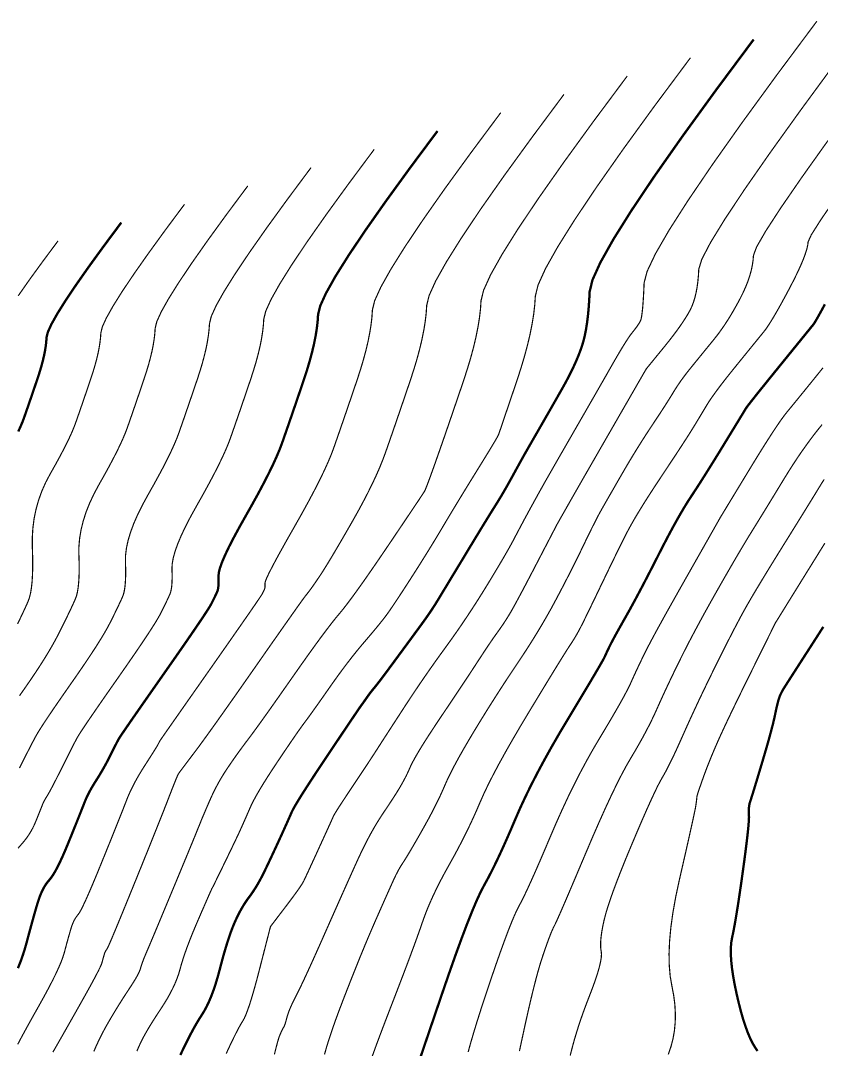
# Model space of a CAD drawing. Extents: x 1059 to 1761, y 608 to 1213.
# Drawn here: x 1141.8 to 1193.2, y 803.6 to 869.6 of the extents above; entities that cross this region are included whole.
import ezdxf

# ---------------------------------------------------------------- set-up
doc = ezdxf.new("R2010")
doc.units = 0
doc.header["$LTSCALE"] = 0.5
doc.layers.add('DGX', color=2, linetype='CONTINUOUS')

msp = doc.modelspace()

# ---------------------------------------------------------------- linework, layer by layer
at = {"layer": 'DGX', "linetype": 'Continuous', "const_width": 0.075}
for points in [[(1154.988, 803.371), (1155.191, 803.807), (1155.377, 804.197), (1155.546, 804.541), (1155.698, 804.839), (1155.832, 805.091), (1155.949, 805.297), (1156.049, 805.457), (1156.146, 805.628), (1156.253, 805.869), (1156.371, 806.178), (1156.5, 806.556), (1156.639, 807.003), (1156.789, 807.519), (1156.95, 808.104), (1157.121, 808.758), (1157.286, 809.404), (1157.43, 809.963), (1157.551, 810.437), (1157.651, 810.825), (1157.728, 811.126), (1157.784, 811.342), (1157.817, 811.472), (1157.829, 811.516), (1157.845, 811.537), (1157.891, 811.598), (1157.968, 811.7), (1158.076, 811.842), (1158.215, 812.024), (1158.384, 812.246), (1158.585, 812.509), (1158.816, 812.812), (1159.049, 813.12), (1159.257, 813.398), (1159.438, 813.646), (1159.595, 813.864), (1159.725, 814.052), (1159.83, 814.21), (1159.909, 814.338), (1159.962, 814.436), (1160.013, 814.542), (1160.084, 814.694), (1160.176, 814.892), (1160.289, 815.135), (1160.422, 815.425), (1160.577, 815.76), (1160.752, 816.142), (1160.947, 816.569), (1161.142, 816.995), (1161.314, 817.371), (1161.463, 817.698), (1161.589, 817.975), (1161.693, 818.203), (1161.773, 818.382), (1161.831, 818.512), (1161.867, 818.592), (1161.906, 818.669), (1161.976, 818.789), (1162.077, 818.954), (1162.209, 819.162), (1162.372, 819.414), (1162.566, 819.709), (1162.791, 820.048), (1163.046, 820.431), (1163.308, 820.823), (1163.553, 821.19), (1163.78, 821.532), (1163.99, 821.849), (1164.182, 822.141), (1164.357, 822.408), (1164.514, 822.65), (1164.654, 822.867), (1164.797, 823.088), (1164.962, 823.345), (1165.15, 823.636), (1165.361, 823.962), (1165.595, 824.323), (1165.852, 824.719), (1166.132, 825.15), (1166.434, 825.616), (1166.75, 826.098), (1167.07, 826.579), (1167.394, 827.058), (1167.721, 827.536), (1168.053, 828.013), (1168.388, 828.488), (1168.727, 828.962), (1169.07, 829.434), (1169.413, 829.909), (1169.753, 830.39), (1170.09, 830.877), (1170.423, 831.371), (1170.753, 831.871), (1171.08, 832.377), (1171.404, 832.89), (1171.724, 833.409), (1172.03, 833.913), (1172.311, 834.379), (1172.567, 834.809), (1172.798, 835.202), (1173.003, 835.557), (1173.184, 835.876), (1173.339, 836.158), (1173.469, 836.403), (1173.589, 836.632), (1173.712, 836.865), (1173.838, 837.104), (1173.968, 837.348), (1174.101, 837.597), (1174.238, 837.85), (1174.378, 838.109), (1174.522, 838.373), (1174.666, 838.635), (1174.806, 838.891), (1174.944, 839.14), (1175.078, 839.382), (1175.209, 839.617), (1175.337, 839.846), (1175.462, 840.067), (1175.584, 840.282), (1175.718, 840.517), (1175.88, 840.8), (1176.07, 841.132), (1176.288, 841.513), (1176.534, 841.941), (1176.809, 842.418), (1177.111, 842.943), (1177.441, 843.517), (1177.779, 844.103), (1178.102, 844.665), (1178.411, 845.203), (1178.707, 845.717), (1178.988, 846.208), (1179.255, 846.674), (1179.508, 847.117), (1179.747, 847.536), (1179.97, 847.925), (1180.176, 848.277), (1180.364, 848.593), (1180.535, 848.871), (1180.689, 849.113), (1180.825, 849.318), (1180.943, 849.486), (1181.044, 849.617), (1181.133, 849.728), (1181.216, 849.834), (1181.291, 849.934), (1181.36, 850.03), (1181.422, 850.121), (1181.478, 850.206), (1181.526, 850.287), (1181.568, 850.363), (1181.606, 850.465), (1181.641, 850.626), (1181.675, 850.845), (1181.706, 851.122), (1181.735, 851.458), (1181.761, 851.852), (1181.786, 852.304), (1181.808, 852.814), (1182, 853.548), (1182.533, 854.672), (1183.407, 856.186), (1184.623, 858.089), (1186.18, 860.382), (1188.078, 863.065), (1190.317, 866.137), (1192.898, 869.599)], [(1149.253, 803.523), (1149.351, 803.747), (1149.445, 803.957), (1149.546, 804.171), (1149.666, 804.403), (1149.805, 804.656), (1149.962, 804.928), (1150.137, 805.219), (1150.331, 805.53), (1150.544, 805.861), (1150.775, 806.211), (1151.004, 806.566), (1151.214, 806.913), (1151.402, 807.251), (1151.57, 807.581), (1151.717, 807.901), (1151.843, 808.213), (1151.948, 808.516), (1152.033, 808.811), (1152.116, 809.114), (1152.217, 809.442), (1152.335, 809.797), (1152.471, 810.177), (1152.625, 810.582), (1152.796, 811.014), (1152.985, 811.471), (1153.191, 811.954), (1153.393, 812.42), (1153.57, 812.824), (1153.72, 813.169), (1153.844, 813.452), (1153.943, 813.674), (1154.015, 813.836), (1154.062, 813.937), (1154.082, 813.978), (1154.101, 814.011), (1154.143, 814.092), (1154.207, 814.219), (1154.293, 814.393), (1154.402, 814.615), (1154.533, 814.883), (1154.687, 815.198), (1154.863, 815.56), (1155.043, 815.931), (1155.207, 816.271), (1155.356, 816.58), (1155.49, 816.858), (1155.608, 817.107), (1155.711, 817.324), (1155.799, 817.511), (1155.871, 817.667), (1155.937, 817.814), (1156.008, 817.971), (1156.083, 818.139), (1156.162, 818.317), (1156.246, 818.507), (1156.333, 818.707), (1156.425, 818.918), (1156.521, 819.14), (1156.634, 819.384), (1156.776, 819.662), (1156.948, 819.975), (1157.15, 820.321), (1157.381, 820.702), (1157.642, 821.117), (1157.933, 821.566), (1158.253, 822.05), (1158.574, 822.527), (1158.866, 822.959), (1159.129, 823.346), (1159.363, 823.688), (1159.568, 823.984), (1159.745, 824.234), (1159.893, 824.44), (1160.011, 824.599), (1160.128, 824.755), (1160.269, 824.947), (1160.434, 825.175), (1160.624, 825.44), (1160.838, 825.741), (1161.077, 826.078), (1161.34, 826.452), (1161.627, 826.863), (1161.923, 827.283), (1162.214, 827.687), (1162.5, 828.074), (1162.779, 828.444), (1163.053, 828.798), (1163.322, 829.135), (1163.585, 829.455), (1163.842, 829.759), (1164.087, 830.045), (1164.313, 830.312), (1164.521, 830.56), (1164.71, 830.788), (1164.881, 830.998), (1165.032, 831.188), (1165.165, 831.359), (1165.279, 831.511), (1165.396, 831.673), (1165.534, 831.871), (1165.695, 832.107), (1165.878, 832.381), (1166.084, 832.692), (1166.312, 833.04), (1166.562, 833.425), (1166.835, 833.848), (1167.116, 834.287), (1167.391, 834.719), (1167.658, 835.146), (1167.92, 835.566), (1168.175, 835.98), (1168.424, 836.388), (1168.666, 836.79), (1168.902, 837.186), (1169.14, 837.587), (1169.389, 838.003), (1169.65, 838.435), (1169.922, 838.883), (1170.204, 839.347), (1170.499, 839.827), (1170.804, 840.322), (1171.12, 840.833), (1171.423, 841.323), (1171.688, 841.753), (1171.914, 842.124), (1172.103, 842.436), (1172.253, 842.689), (1172.364, 842.882), (1172.438, 843.016), (1172.473, 843.092), (1172.505, 843.185), (1172.57, 843.374), (1172.667, 843.66), (1172.796, 844.041), (1172.958, 844.518), (1173.153, 845.091), (1173.38, 845.76), (1173.639, 846.525), (1173.898, 847.321), (1174.126, 848.084), (1174.322, 848.813), (1174.487, 849.508), (1174.619, 850.17), (1174.72, 850.799), (1174.789, 851.393), (1174.826, 851.955), (1175, 852.67), (1175.48, 853.727), (1176.266, 855.126), (1177.358, 856.867), (1178.755, 858.95), (1180.458, 861.375), (1182.466, 864.142), (1184.781, 867.25)], [(1158.081, 803.314), (1158.158, 803.63), (1158.229, 803.905), (1158.293, 804.14), (1158.351, 804.335), (1158.403, 804.489), (1158.449, 804.603), (1158.49, 804.693), (1158.527, 804.774), (1158.562, 804.846), (1158.593, 804.91), (1158.621, 804.965), (1158.646, 805.012), (1158.668, 805.05), (1158.687, 805.08), (1158.705, 805.112), (1158.725, 805.157), (1158.747, 805.214), (1158.771, 805.285), (1158.796, 805.368), (1158.824, 805.464), (1158.854, 805.573), (1158.886, 805.695), (1158.925, 805.83), (1158.974, 805.978), (1159.034, 806.138), (1159.106, 806.311), (1159.188, 806.497), (1159.281, 806.696), (1159.385, 806.908), (1159.5, 807.133), (1159.634, 807.396), (1159.794, 807.724), (1159.98, 808.117), (1160.192, 808.574), (1160.431, 809.096), (1160.696, 809.683), (1160.987, 810.334), (1161.305, 811.05), (1161.627, 811.78), (1161.933, 812.47), (1162.223, 813.122), (1162.497, 813.735), (1162.754, 814.31), (1162.995, 814.846), (1163.219, 815.343), (1163.427, 815.802), (1163.628, 816.233), (1163.829, 816.648), (1164.032, 817.046), (1164.235, 817.427), (1164.44, 817.792), (1164.645, 818.141), (1164.852, 818.473), (1165.059, 818.788), (1165.259, 819.085), (1165.444, 819.362), (1165.613, 819.619), (1165.767, 819.857), (1165.905, 820.075), (1166.028, 820.273), (1166.135, 820.451), (1166.227, 820.609), (1166.309, 820.755), (1166.386, 820.897), (1166.459, 821.033), (1166.527, 821.165), (1166.59, 821.292), (1166.648, 821.414), (1166.701, 821.532), (1166.75, 821.644), (1166.802, 821.761), (1166.863, 821.889), (1166.933, 822.028), (1167.013, 822.18), (1167.103, 822.343), (1167.203, 822.518), (1167.312, 822.705), (1167.431, 822.904), (1167.565, 823.123), (1167.72, 823.369), (1167.895, 823.644), (1168.091, 823.946), (1168.308, 824.277), (1168.545, 824.635), (1168.803, 825.021), (1169.082, 825.435), (1169.367, 825.858), (1169.642, 826.268), (1169.908, 826.666), (1170.165, 827.052), (1170.413, 827.426), (1170.652, 827.788), (1170.881, 828.138), (1171.101, 828.476), (1171.31, 828.795), (1171.504, 829.091), (1171.685, 829.363), (1171.85, 829.61), (1172.002, 829.834), (1172.139, 830.033), (1172.262, 830.208), (1172.371, 830.359), (1172.472, 830.499), (1172.572, 830.641), (1172.672, 830.785), (1172.77, 830.93), (1172.867, 831.078), (1172.964, 831.227), (1173.059, 831.378), (1173.153, 831.531), (1173.262, 831.715), (1173.4, 831.959), (1173.568, 832.263), (1173.765, 832.628), (1173.992, 833.052), (1174.248, 833.536), (1174.534, 834.081), (1174.849, 834.686), (1175.16, 835.283), (1175.43, 835.803), (1175.662, 836.248), (1175.853, 836.616), (1176.006, 836.908), (1176.119, 837.125), (1176.192, 837.265), (1176.226, 837.329), (1176.251, 837.373), (1176.297, 837.455), (1176.363, 837.573), (1176.451, 837.729), (1176.561, 837.921), (1176.691, 838.15), (1176.842, 838.417), (1177.015, 838.72), (1177.219, 839.079), (1177.466, 839.511), (1177.755, 840.016), (1178.087, 840.595), (1178.462, 841.246), (1178.879, 841.972), (1179.338, 842.77), (1179.841, 843.642), (1180.331, 844.494), (1180.757, 845.232), (1181.117, 845.857), (1181.412, 846.369), (1181.642, 846.767), (1181.806, 847.052), (1181.905, 847.223), (1181.938, 847.281), (1181.939, 847.283), (1181.94, 847.284), (1181.941, 847.285), (1181.942, 847.286), (1181.942, 847.287), (1181.943, 847.288), (1181.944, 847.289), (1181.944, 847.29), (1181.944, 847.291), (1181.945, 847.291), (1181.945, 847.292), (1181.946, 847.293), (1181.947, 847.294), (1181.947, 847.295), (1181.948, 847.295), (1181.948, 847.296), (1181.967, 847.319), (1182.022, 847.387), (1182.113, 847.498), (1182.241, 847.654), (1182.404, 847.854), (1182.604, 848.099), (1182.84, 848.388), (1183.112, 848.721), (1183.392, 849.069), (1183.65, 849.401), (1183.888, 849.717), (1184.105, 850.018), (1184.3, 850.304), (1184.475, 850.574), (1184.629, 850.829), (1184.761, 851.068), (1184.877, 851.311), (1184.979, 851.579), (1185.068, 851.87), (1185.144, 852.186), (1185.207, 852.526), (1185.257, 852.891), (1185.293, 853.279), (1185.317, 853.692), (1185.513, 854.331), (1186.069, 855.397), (1186.985, 856.891), (1188.26, 858.812), (1189.895, 861.161), (1191.889, 863.938), (1194.243, 867.142)], [(1146.492, 803.508), (1146.635, 803.835), (1146.783, 804.155), (1146.935, 804.467), (1147.092, 804.772), (1147.252, 805.071), (1147.417, 805.361), (1147.584, 805.646), (1147.751, 805.926), (1147.917, 806.2), (1148.082, 806.469), (1148.248, 806.732), (1148.412, 806.991), (1148.577, 807.244), (1148.741, 807.492), (1148.896, 807.728), (1149.033, 807.944), (1149.153, 808.141), (1149.255, 808.319), (1149.34, 808.478), (1149.407, 808.617), (1149.457, 808.737), (1149.489, 808.837), (1149.515, 808.933), (1149.548, 809.038), (1149.587, 809.153), (1149.632, 809.277), (1149.683, 809.411), (1149.74, 809.555), (1149.804, 809.708), (1149.873, 809.871), (1149.961, 810.076), (1150.08, 810.355), (1150.23, 810.71), (1150.41, 811.139), (1150.621, 811.642), (1150.862, 812.22), (1151.134, 812.873), (1151.437, 813.601), (1151.741, 814.33), (1152.014, 814.987), (1152.257, 815.573), (1152.47, 816.086), (1152.652, 816.528), (1152.805, 816.898), (1152.928, 817.197), (1153.02, 817.423), (1153.094, 817.604), (1153.159, 817.765), (1153.216, 817.906), (1153.265, 818.027), (1153.306, 818.128), (1153.338, 818.209), (1153.362, 818.271), (1153.379, 818.312), (1153.397, 818.359), (1153.43, 818.437), (1153.476, 818.545), (1153.535, 818.685), (1153.608, 818.855), (1153.694, 819.057), (1153.794, 819.289), (1153.908, 819.552), (1154.03, 819.828), (1154.158, 820.099), (1154.29, 820.365), (1154.428, 820.626), (1154.57, 820.882), (1154.718, 821.133), (1154.87, 821.379), (1155.027, 821.619), (1155.188, 821.858), (1155.353, 822.097), (1155.52, 822.337), (1155.69, 822.577), (1155.864, 822.817), (1156.041, 823.059), (1156.221, 823.3), (1156.404, 823.542), (1156.61, 823.817), (1156.859, 824.156), (1157.151, 824.559), (1157.486, 825.027), (1157.865, 825.559), (1158.286, 826.155), (1158.75, 826.816), (1159.258, 827.541), (1159.767, 828.266), (1160.237, 828.928), (1160.667, 829.526), (1161.058, 830.061), (1161.409, 830.531), (1161.721, 830.938), (1161.993, 831.282), (1162.227, 831.561), (1162.462, 831.846), (1162.741, 832.204), (1163.065, 832.636), (1163.432, 833.142), (1163.844, 833.721), (1164.299, 834.374), (1164.799, 835.101), (1165.343, 835.902), (1165.875, 836.69), (1166.34, 837.38), (1166.738, 837.971), (1167.068, 838.464), (1167.332, 838.858), (1167.528, 839.154), (1167.658, 839.352), (1167.72, 839.451), (1167.757, 839.527), (1167.812, 839.658), (1167.884, 839.841), (1167.974, 840.079), (1168.081, 840.37), (1168.206, 840.715), (1168.349, 841.113), (1168.508, 841.565), (1168.683, 842.061), (1168.869, 842.594), (1169.066, 843.162), (1169.274, 843.767), (1169.494, 844.407), (1169.725, 845.083), (1169.968, 845.795), (1170.222, 846.544), (1170.466, 847.294), (1170.681, 848.012), (1170.866, 848.7), (1171.021, 849.355), (1171.146, 849.979), (1171.241, 850.571), (1171.306, 851.131), (1171.341, 851.66), (1171.505, 852.335), (1171.957, 853.331), (1172.698, 854.65), (1173.726, 856.29), (1175.043, 858.253), (1176.648, 860.539), (1178.541, 863.146), (1180.722, 866.075)], [(1143.863, 803.46), (1143.982, 803.666), (1144.129, 803.923), (1144.305, 804.229), (1144.508, 804.586), (1144.74, 804.994), (1144.999, 805.451), (1145.287, 805.959), (1145.602, 806.517), (1145.913, 807.069), (1146.185, 807.559), (1146.419, 807.986), (1146.614, 808.352), (1146.771, 808.655), (1146.889, 808.896), (1146.97, 809.075), (1147.011, 809.192), (1147.034, 809.276), (1147.055, 809.355), (1147.075, 809.43), (1147.095, 809.501), (1147.114, 809.568), (1147.132, 809.631), (1147.149, 809.689), (1147.165, 809.744), (1147.181, 809.795), (1147.198, 809.842), (1147.217, 809.886), (1147.236, 809.927), (1147.257, 809.965), (1147.278, 809.999), (1147.301, 810.03), (1147.325, 810.058), (1147.374, 810.147), (1147.472, 810.361), (1147.619, 810.701), (1147.816, 811.166), (1148.061, 811.756), (1148.356, 812.472), (1148.7, 813.313), (1149.094, 814.279), (1149.494, 815.266), (1149.859, 816.167), (1150.188, 816.983), (1150.482, 817.714), (1150.74, 818.36), (1150.962, 818.921), (1151.149, 819.397), (1151.3, 819.787), (1151.427, 820.116), (1151.54, 820.405), (1151.639, 820.656), (1151.724, 820.867), (1151.795, 821.039), (1151.852, 821.172), (1151.896, 821.265), (1151.925, 821.32), (1151.961, 821.372), (1152.022, 821.457), (1152.11, 821.575), (1152.223, 821.727), (1152.362, 821.912), (1152.527, 822.131), (1152.718, 822.383), (1152.935, 822.668), (1153.198, 823.019), (1153.527, 823.468), (1153.922, 824.015), (1154.383, 824.659), (1154.91, 825.402), (1155.504, 826.243), (1156.163, 827.182), (1156.889, 828.219), (1157.603, 829.242), (1158.23, 830.136), (1158.769, 830.903), (1159.22, 831.542), (1159.583, 832.054), (1159.858, 832.438), (1160.046, 832.694), (1160.146, 832.822), (1160.207, 832.897), (1160.28, 832.991), (1160.365, 833.103), (1160.461, 833.236), (1160.568, 833.387), (1160.688, 833.558), (1160.818, 833.748), (1160.96, 833.957), (1161.123, 834.204), (1161.313, 834.505), (1161.533, 834.861), (1161.78, 835.271), (1162.057, 835.737), (1162.362, 836.257), (1162.695, 836.832), (1163.057, 837.461), (1163.42, 838.105), (1163.755, 838.723), (1164.064, 839.316), (1164.344, 839.882), (1164.598, 840.422), (1164.825, 840.936), (1165.024, 841.425), (1165.196, 841.887), (1165.36, 842.353), (1165.534, 842.853), (1165.719, 843.387), (1165.915, 843.955), (1166.121, 844.556), (1166.338, 845.191), (1166.566, 845.859), (1166.804, 846.562), (1167.034, 847.266), (1167.236, 847.941), (1167.409, 848.586), (1167.555, 849.202), (1167.672, 849.787), (1167.761, 850.343), (1167.822, 850.87), (1167.855, 851.366), (1168.009, 851.999), (1168.434, 852.935), (1169.129, 854.173), (1170.095, 855.713), (1171.331, 857.557), (1172.838, 859.702), (1174.616, 862.15), (1176.663, 864.901)], [(1141.605, 803.959), (1141.796, 804.32), (1142.023, 804.74), (1142.286, 805.219), (1142.585, 805.756), (1142.92, 806.351), (1143.255, 806.952), (1143.554, 807.505), (1143.817, 808.011), (1144.044, 808.468), (1144.234, 808.879), (1144.389, 809.241), (1144.507, 809.556), (1144.59, 809.823), (1144.653, 810.06), (1144.713, 810.285), (1144.771, 810.499), (1144.827, 810.701), (1144.88, 810.89), (1144.931, 811.068), (1144.979, 811.235), (1145.025, 811.389), (1145.071, 811.533), (1145.12, 811.667), (1145.172, 811.792), (1145.227, 811.909), (1145.286, 812.015), (1145.347, 812.113), (1145.411, 812.201), (1145.478, 812.281), (1145.562, 812.398), (1145.676, 812.599), (1145.818, 812.886), (1145.991, 813.258), (1146.193, 813.714), (1146.425, 814.255), (1146.687, 814.881), (1146.978, 815.591), (1147.271, 816.313), (1147.538, 816.973), (1147.779, 817.571), (1147.993, 818.106), (1148.182, 818.578), (1148.345, 818.989), (1148.482, 819.337), (1148.593, 819.623), (1148.696, 819.881), (1148.812, 820.144), (1148.94, 820.413), (1149.08, 820.687), (1149.232, 820.968), (1149.395, 821.254), (1149.571, 821.545), (1149.759, 821.843), (1149.942, 822.127), (1150.103, 822.378), (1150.243, 822.598), (1150.361, 822.784), (1150.457, 822.939), (1150.532, 823.061), (1150.584, 823.15), (1150.616, 823.207), (1150.635, 823.246), (1150.653, 823.282), (1150.669, 823.314), (1150.684, 823.343), (1150.697, 823.368), (1150.708, 823.39), (1150.718, 823.409), (1150.726, 823.424), (1150.783, 823.508), (1150.94, 823.734), (1151.197, 824.102), (1151.554, 824.612), (1152.01, 825.264), (1152.566, 826.057), (1153.222, 826.992), (1153.978, 828.069), (1154.735, 829.148), (1155.394, 830.091), (1155.956, 830.896), (1156.42, 831.563), (1156.787, 832.094), (1157.056, 832.488), (1157.228, 832.744), (1157.303, 832.864), (1157.327, 832.913), (1157.35, 832.959), (1157.371, 833.001), (1157.39, 833.041), (1157.407, 833.077), (1157.423, 833.11), (1157.436, 833.14), (1157.448, 833.167), (1157.458, 833.195), (1157.466, 833.229), (1157.473, 833.269), (1157.478, 833.315), (1157.481, 833.367), (1157.482, 833.425), (1157.482, 833.49), (1157.48, 833.56), (1157.507, 833.681), (1157.594, 833.897), (1157.741, 834.208), (1157.949, 834.614), (1158.216, 835.116), (1158.544, 835.712), (1158.931, 836.404), (1159.379, 837.191), (1159.837, 837.999), (1160.253, 838.756), (1160.628, 839.461), (1160.961, 840.115), (1161.254, 840.716), (1161.505, 841.266), (1161.715, 841.763), (1161.883, 842.21), (1162.036, 842.646), (1162.199, 843.113), (1162.372, 843.612), (1162.555, 844.143), (1162.748, 844.705), (1162.951, 845.298), (1163.164, 845.924), (1163.387, 846.58), (1163.602, 847.239), (1163.79, 847.87), (1163.953, 848.473), (1164.089, 849.048), (1164.198, 849.596), (1164.282, 850.116), (1164.339, 850.608), (1164.37, 851.072), (1164.514, 851.664), (1164.911, 852.539), (1165.561, 853.696), (1166.464, 855.136), (1167.62, 856.86), (1169.028, 858.866), (1170.69, 861.154), (1172.605, 863.726)], [(1161.295, 803.312), (1161.424, 803.771), (1161.583, 804.286), (1161.773, 804.857), (1161.993, 805.484), (1162.245, 806.166), (1162.527, 806.905), (1162.819, 807.654), (1163.101, 808.368), (1163.372, 809.047), (1163.633, 809.691), (1163.884, 810.3), (1164.124, 810.874), (1164.355, 811.412), (1164.574, 811.916), (1164.78, 812.381), (1164.968, 812.807), (1165.139, 813.192), (1165.292, 813.536), (1165.428, 813.84), (1165.546, 814.103), (1165.646, 814.326), (1165.729, 814.509), (1165.803, 814.668), (1165.877, 814.821), (1165.952, 814.968), (1166.027, 815.109), (1166.103, 815.244), (1166.178, 815.373), (1166.255, 815.496), (1166.331, 815.612), (1166.418, 815.744), (1166.524, 815.913), (1166.649, 816.119), (1166.794, 816.362), (1166.959, 816.642), (1167.143, 816.959), (1167.346, 817.314), (1167.569, 817.705), (1167.795, 818.108), (1168.009, 818.499), (1168.209, 818.875), (1168.396, 819.239), (1168.57, 819.59), (1168.731, 819.927), (1168.878, 820.251), (1169.013, 820.562), (1169.155, 820.883), (1169.323, 821.236), (1169.518, 821.622), (1169.739, 822.041), (1169.988, 822.492), (1170.263, 822.975), (1170.564, 823.491), (1170.892, 824.04), (1171.234, 824.602), (1171.578, 825.159), (1171.923, 825.711), (1172.27, 826.258), (1172.618, 826.799), (1172.967, 827.335), (1173.318, 827.865), (1173.67, 828.391), (1174.017, 828.911), (1174.352, 829.426), (1174.674, 829.935), (1174.984, 830.44), (1175.283, 830.939), (1175.569, 831.433), (1175.843, 831.921), (1176.104, 832.404), (1176.356, 832.88), (1176.601, 833.348), (1176.838, 833.806), (1177.068, 834.256), (1177.29, 834.696), (1177.505, 835.128), (1177.713, 835.551), (1177.913, 835.965), (1178.103, 836.36), (1178.28, 836.723), (1178.443, 837.055), (1178.594, 837.355), (1178.731, 837.625), (1178.855, 837.864), (1178.966, 838.071), (1179.064, 838.247), (1179.165, 838.424), (1179.283, 838.632), (1179.42, 838.871), (1179.575, 839.141), (1179.749, 839.443), (1179.94, 839.776), (1180.15, 840.141), (1180.378, 840.536), (1180.615, 840.945), (1180.853, 841.347), (1181.092, 841.743), (1181.331, 842.132), (1181.57, 842.515), (1181.81, 842.892), (1182.05, 843.263), (1182.291, 843.628), (1182.524, 843.978), (1182.74, 844.305), (1182.94, 844.61), (1183.123, 844.892), (1183.289, 845.152), (1183.438, 845.389), (1183.571, 845.603), (1183.687, 845.795), (1183.799, 845.977), (1183.919, 846.163), (1184.046, 846.352), (1184.18, 846.545), (1184.323, 846.741), (1184.473, 846.941), (1184.63, 847.144), (1184.796, 847.35), (1184.967, 847.561), (1185.143, 847.778), (1185.324, 848), (1185.51, 848.229), (1185.701, 848.463), (1185.896, 848.702), (1186.097, 848.948), (1186.302, 849.199), (1186.509, 849.462), (1186.716, 849.741), (1186.923, 850.037), (1187.13, 850.351), (1187.336, 850.681), (1187.542, 851.028), (1187.748, 851.392), (1187.954, 851.772), (1188.147, 852.157), (1188.317, 852.531), (1188.462, 852.896), (1188.583, 853.25), (1188.68, 853.595), (1188.752, 853.93), (1188.801, 854.255), (1188.825, 854.57), (1189.026, 855.113), (1189.605, 856.121), (1190.562, 857.595), (1191.897, 859.535), (1193.609, 861.94)], [(1141.631, 816.544), (1141.786, 816.726), (1141.939, 816.899), (1142.083, 817.076), (1142.217, 817.256), (1142.342, 817.441), (1142.457, 817.629), (1142.563, 817.821), (1142.659, 818.017), (1142.746, 818.216), (1142.824, 818.409), (1142.895, 818.585), (1142.96, 818.745), (1143.017, 818.888), (1143.068, 819.015), (1143.111, 819.124), (1143.148, 819.218), (1143.178, 819.294), (1143.205, 819.363), (1143.236, 819.433), (1143.27, 819.505), (1143.308, 819.579), (1143.348, 819.654), (1143.392, 819.73), (1143.439, 819.808), (1143.489, 819.888), (1143.549, 819.986), (1143.626, 820.12), (1143.719, 820.29), (1143.828, 820.496), (1143.954, 820.738), (1144.096, 821.016), (1144.254, 821.33), (1144.429, 821.679), (1144.605, 822.032), (1144.766, 822.353), (1144.912, 822.643), (1145.044, 822.903), (1145.161, 823.132), (1145.263, 823.329), (1145.351, 823.496), (1145.424, 823.632), (1145.522, 823.797), (1145.685, 824.051), (1145.912, 824.394), (1146.205, 824.826), (1146.563, 825.347), (1146.985, 825.958), (1147.472, 826.657), (1148.024, 827.445), (1148.579, 828.239), (1149.073, 828.955), (1149.508, 829.592), (1149.883, 830.152), (1150.197, 830.633), (1150.452, 831.036), (1150.646, 831.362), (1150.781, 831.609), (1150.882, 831.81), (1150.975, 831.998), (1151.061, 832.173), (1151.139, 832.335), (1151.21, 832.483), (1151.273, 832.619), (1151.329, 832.741), (1151.378, 832.85), (1151.419, 832.965), (1151.452, 833.104), (1151.479, 833.268), (1151.499, 833.457), (1151.511, 833.671), (1151.517, 833.909), (1151.515, 834.172), (1151.506, 834.46), (1151.521, 834.786), (1151.588, 835.165), (1151.708, 835.596), (1151.881, 836.079), (1152.107, 836.614), (1152.386, 837.202), (1152.718, 837.842), (1153.103, 838.534), (1153.496, 839.23), (1153.854, 839.882), (1154.177, 840.489), (1154.464, 841.051), (1154.716, 841.569), (1154.932, 842.042), (1155.113, 842.47), (1155.258, 842.854), (1155.39, 843.23), (1155.53, 843.632), (1155.679, 844.062), (1155.837, 844.519), (1156.003, 845.002), (1156.178, 845.513), (1156.361, 846.052), (1156.553, 846.617), (1156.738, 847.184), (1156.9, 847.727), (1157.04, 848.246), (1157.157, 848.741), (1157.251, 849.213), (1157.323, 849.66), (1157.372, 850.084), (1157.398, 850.484), (1157.523, 850.993), (1157.864, 851.746), (1158.424, 852.743), (1159.201, 853.982), (1160.196, 855.466), (1161.409, 857.193), (1162.839, 859.163), (1164.488, 861.377)], [(1141.72, 821.686), (1141.918, 822.081), (1142.1, 822.442), (1142.266, 822.768), (1142.416, 823.061), (1142.551, 823.32), (1142.669, 823.545), (1142.772, 823.736), (1142.891, 823.941), (1143.057, 824.209), (1143.27, 824.54), (1143.531, 824.933), (1143.839, 825.389), (1144.194, 825.908), (1144.597, 826.489), (1145.047, 827.133), (1145.501, 827.784), (1145.913, 828.387), (1146.284, 828.941), (1146.614, 829.446), (1146.902, 829.903), (1147.149, 830.311), (1147.355, 830.67), (1147.52, 830.981), (1147.659, 831.258), (1147.788, 831.518), (1147.906, 831.759), (1148.014, 831.982), (1148.111, 832.186), (1148.199, 832.373), (1148.276, 832.541), (1148.342, 832.691), (1148.399, 832.849), (1148.446, 833.042), (1148.482, 833.268), (1148.51, 833.528), (1148.527, 833.823), (1148.534, 834.151), (1148.532, 834.513), (1148.52, 834.91), (1148.527, 835.339), (1148.584, 835.799), (1148.691, 836.29), (1148.847, 836.811), (1149.052, 837.364), (1149.307, 837.947), (1149.611, 838.561), (1149.964, 839.206), (1150.326, 839.846), (1150.655, 840.445), (1150.952, 841.002), (1151.216, 841.519), (1151.447, 841.995), (1151.646, 842.43), (1151.812, 842.824), (1151.946, 843.177), (1152.067, 843.522), (1152.196, 843.892), (1152.333, 844.287), (1152.477, 844.706), (1152.63, 845.151), (1152.791, 845.621), (1152.959, 846.116), (1153.136, 846.635), (1153.306, 847.156), (1153.455, 847.656), (1153.583, 848.133), (1153.691, 848.588), (1153.777, 849.021), (1153.843, 849.433), (1153.888, 849.822), (1153.913, 850.189), (1154.027, 850.658), (1154.341, 851.35), (1154.855, 852.266), (1155.57, 853.405), (1156.485, 854.769), (1157.599, 856.356), (1158.914, 858.167), (1160.429, 860.202)], [(1141.722, 826.322), (1142.071, 826.821), (1142.423, 827.33), (1142.753, 827.819), (1143.06, 828.289), (1143.345, 828.74), (1143.607, 829.172), (1143.847, 829.585), (1144.064, 829.979), (1144.259, 830.354), (1144.436, 830.707), (1144.6, 831.037), (1144.751, 831.345), (1144.888, 831.629), (1145.013, 831.889), (1145.124, 832.127), (1145.222, 832.342), (1145.307, 832.533), (1145.379, 832.734), (1145.439, 832.979), (1145.486, 833.268), (1145.52, 833.599), (1145.542, 833.974), (1145.552, 834.393), (1145.549, 834.855), (1145.533, 835.36), (1145.534, 835.892), (1145.581, 836.433), (1145.674, 836.984), (1145.813, 837.544), (1145.997, 838.113), (1146.228, 838.692), (1146.504, 839.28), (1146.826, 839.878), (1147.156, 840.461), (1147.456, 841.007), (1147.727, 841.516), (1147.968, 841.987), (1148.179, 842.422), (1148.36, 842.818), (1148.511, 843.177), (1148.633, 843.499), (1148.744, 843.814), (1148.861, 844.151), (1148.986, 844.512), (1149.118, 844.894), (1149.257, 845.3), (1149.404, 845.729), (1149.558, 846.18), (1149.718, 846.654), (1149.873, 847.129), (1150.009, 847.584), (1150.126, 848.02), (1150.225, 848.435), (1150.304, 848.83), (1150.364, 849.205), (1150.405, 849.56), (1150.427, 849.895), (1150.531, 850.322), (1150.818, 850.954), (1151.287, 851.789), (1151.939, 852.829), (1152.773, 854.072), (1153.79, 855.52), (1154.989, 857.172), (1156.371, 859.028)], [(1164.344, 803.153), (1164.57, 803.777), (1164.839, 804.502), (1165.153, 805.329), (1165.51, 806.257), (1165.875, 807.2), (1166.209, 808.072), (1166.514, 808.873), (1166.788, 809.602), (1167.032, 810.26), (1167.246, 810.847), (1167.43, 811.362), (1167.583, 811.806), (1167.731, 812.22), (1167.898, 812.647), (1168.083, 813.085), (1168.287, 813.536), (1168.509, 814), (1168.75, 814.475), (1169.009, 814.963), (1169.287, 815.462), (1169.569, 815.968), (1169.842, 816.472), (1170.105, 816.976), (1170.359, 817.479), (1170.602, 817.98), (1170.837, 818.481), (1171.061, 818.981), (1171.276, 819.48), (1171.508, 820.006), (1171.783, 820.584), (1172.103, 821.216), (1172.465, 821.901), (1172.872, 822.64), (1173.322, 823.432), (1173.816, 824.277), (1174.353, 825.176), (1174.884, 826.052), (1175.357, 826.831), (1175.771, 827.512), (1176.129, 828.095), (1176.428, 828.581), (1176.67, 828.969), (1176.853, 829.26), (1176.979, 829.453), (1177.075, 829.596), (1177.167, 829.738), (1177.256, 829.878), (1177.341, 830.017), (1177.424, 830.154), (1177.502, 830.29), (1177.578, 830.425), (1177.65, 830.558), (1177.732, 830.716), (1177.838, 830.925), (1177.968, 831.186), (1178.122, 831.499), (1178.299, 831.862), (1178.5, 832.278), (1178.725, 832.744), (1178.974, 833.263), (1179.229, 833.792), (1179.47, 834.293), (1179.699, 834.765), (1179.915, 835.208), (1180.119, 835.623), (1180.309, 836.008), (1180.487, 836.365), (1180.653, 836.694), (1180.827, 837.025), (1181.03, 837.392), (1181.264, 837.795), (1181.528, 838.233), (1181.821, 838.707), (1182.145, 839.216), (1182.498, 839.761), (1182.882, 840.341), (1183.262, 840.913), (1183.606, 841.432), (1183.913, 841.898), (1184.185, 842.312), (1184.419, 842.673), (1184.618, 842.981), (1184.78, 843.236), (1184.906, 843.439), (1185.015, 843.616), (1185.125, 843.797), (1185.236, 843.981), (1185.349, 844.167), (1185.463, 844.357), (1185.579, 844.549), (1185.696, 844.745), (1185.815, 844.943), (1185.948, 845.156), (1186.108, 845.396), (1186.296, 845.664), (1186.511, 845.958), (1186.753, 846.279), (1187.022, 846.627), (1187.319, 847.002), (1187.643, 847.404), (1187.967, 847.803), (1188.264, 848.169), (1188.535, 848.503), (1188.78, 848.803), (1188.998, 849.071), (1189.189, 849.306), (1189.354, 849.508), (1189.492, 849.677), (1189.627, 849.855), (1189.782, 850.081), (1189.958, 850.357), (1190.155, 850.683), (1190.372, 851.057), (1190.61, 851.481), (1190.868, 851.954), (1191.147, 852.477), (1191.418, 853.002), (1191.654, 853.484), (1191.856, 853.921), (1192.021, 854.314), (1192.152, 854.664), (1192.248, 854.969), (1192.308, 855.231), (1192.334, 855.448), (1192.539, 855.895), (1193.141, 856.846), (1194.139, 858.3)], [(1141.596, 830.93), (1141.763, 831.276), (1141.914, 831.593), (1142.049, 831.881), (1142.169, 832.142), (1142.272, 832.375), (1142.359, 832.619), (1142.432, 832.917), (1142.489, 833.267), (1142.531, 833.67), (1142.557, 834.126), (1142.569, 834.635), (1142.565, 835.196), (1142.547, 835.81), (1142.541, 836.445), (1142.578, 837.067), (1142.657, 837.678), (1142.779, 838.276), (1142.943, 838.862), (1143.149, 839.437), (1143.397, 839.999), (1143.688, 840.549), (1143.986, 841.076), (1144.257, 841.57), (1144.502, 842.03), (1144.719, 842.456), (1144.91, 842.848), (1145.074, 843.206), (1145.21, 843.531), (1145.32, 843.822), (1145.42, 844.106), (1145.527, 844.411), (1145.639, 844.736), (1145.759, 845.082), (1145.885, 845.449), (1146.017, 845.836), (1146.156, 846.244), (1146.301, 846.672), (1146.441, 847.102), (1146.564, 847.513), (1146.67, 847.906), (1146.759, 848.281), (1146.83, 848.638), (1146.884, 848.977), (1146.922, 849.298), (1146.942, 849.601), (1147.036, 849.987), (1147.295, 850.557), (1147.719, 851.312), (1148.307, 852.252), (1149.061, 853.375), (1149.98, 854.683), (1151.063, 856.176), (1152.312, 857.853)], [(1141.638, 851.981), (1142.36, 853.01), (1143.213, 854.184), (1144.195, 855.504)], [(1170.514, 803.469), (1170.681, 804.071), (1170.877, 804.739), (1171.102, 805.473), (1171.356, 806.273), (1171.64, 807.139), (1171.953, 808.071), (1172.268, 808.99), (1172.559, 809.817), (1172.825, 810.552), (1173.066, 811.196), (1173.283, 811.747), (1173.475, 812.206), (1173.643, 812.574), (1173.785, 812.85), (1173.931, 813.121), (1174.107, 813.474), (1174.313, 813.909), (1174.55, 814.426), (1174.818, 815.025), (1175.115, 815.707), (1175.443, 816.47), (1175.802, 817.316), (1176.178, 818.19), (1176.558, 819.037), (1176.942, 819.858), (1177.331, 820.653), (1177.725, 821.422), (1178.123, 822.164), (1178.525, 822.88), (1178.932, 823.569), (1179.321, 824.217), (1179.672, 824.808), (1179.983, 825.343), (1180.256, 825.82), (1180.49, 826.241), (1180.685, 826.605), (1180.842, 826.912), (1180.959, 827.162), (1181.059, 827.387), (1181.165, 827.62), (1181.276, 827.861), (1181.392, 828.108), (1181.513, 828.363), (1181.639, 828.626), (1181.77, 828.895), (1181.907, 829.172), (1182.07, 829.493), (1182.282, 829.895), (1182.541, 830.377), (1182.849, 830.939), (1183.205, 831.583), (1183.61, 832.306), (1184.062, 833.11), (1184.563, 833.995), (1185.055, 834.862), (1185.482, 835.615), (1185.845, 836.254), (1186.142, 836.778), (1186.374, 837.188), (1186.541, 837.482), (1186.643, 837.663), (1186.68, 837.729), (1186.684, 837.737), (1186.688, 837.745), (1186.692, 837.752), (1186.696, 837.759), (1186.699, 837.765), (1186.702, 837.77), (1186.705, 837.775), (1186.708, 837.78), (1186.711, 837.785), (1186.715, 837.791), (1186.72, 837.798), (1186.725, 837.807), (1186.731, 837.817), (1186.738, 837.828), (1186.746, 837.84), (1186.754, 837.854), (1186.79, 837.912), (1186.88, 838.06), (1187.024, 838.297), (1187.222, 838.624), (1187.474, 839.039), (1187.78, 839.543), (1188.141, 840.137), (1188.555, 840.819), (1188.979, 841.513), (1189.368, 842.141), (1189.723, 842.702), (1190.042, 843.197), (1190.326, 843.626), (1190.576, 843.988), (1190.791, 844.284), (1190.97, 844.513), (1191.144, 844.724), (1191.339, 844.961), (1191.556, 845.226), (1191.794, 845.519), (1192.055, 845.839), (1192.337, 846.187), (1192.641, 846.562), (1192.967, 846.965), (1193.291, 847.366)], [(1173.805, 803.527), (1173.996, 804.411), (1174.188, 805.299), (1174.372, 806.12), (1174.547, 806.874), (1174.715, 807.56), (1174.874, 808.18), (1175.025, 808.733), (1175.168, 809.218), (1175.303, 809.637), (1175.429, 810.003), (1175.545, 810.333), (1175.651, 810.627), (1175.748, 810.883), (1175.834, 811.103), (1175.911, 811.287), (1175.978, 811.433), (1176.035, 811.543), (1176.112, 811.697), (1176.239, 811.974), (1176.418, 812.375), (1176.646, 812.899), (1176.925, 813.548), (1177.254, 814.319), (1177.634, 815.215), (1178.065, 816.234), (1178.508, 817.275), (1178.928, 818.235), (1179.324, 819.116), (1179.696, 819.915), (1180.044, 820.635), (1180.368, 821.274), (1180.669, 821.833), (1180.946, 822.311), (1181.204, 822.744), (1181.449, 823.168), (1181.681, 823.581), (1181.899, 823.984), (1182.104, 824.378), (1182.296, 824.762), (1182.474, 825.135), (1182.639, 825.499), (1182.802, 825.864), (1182.972, 826.24), (1183.152, 826.629), (1183.339, 827.029), (1183.535, 827.442), (1183.739, 827.866), (1183.952, 828.302), (1184.172, 828.75), (1184.405, 829.215), (1184.654, 829.701), (1184.92, 830.207), (1185.201, 830.735), (1185.498, 831.284), (1185.811, 831.855), (1186.141, 832.446), (1186.486, 833.058), (1186.831, 833.663), (1187.157, 834.232), (1187.465, 834.765), (1187.755, 835.262), (1188.027, 835.722), (1188.281, 836.147), (1188.516, 836.536), (1188.734, 836.888), (1188.948, 837.233), (1189.174, 837.599), (1189.412, 837.985), (1189.662, 838.392), (1189.924, 838.819), (1190.198, 839.268), (1190.483, 839.737), (1190.781, 840.226), (1191.085, 840.718), (1191.389, 841.194), (1191.694, 841.655), (1192, 842.099), (1192.306, 842.527), (1192.612, 842.939), (1192.919, 843.336), (1193.227, 843.716)], [(1177.065, 803.243), (1177.194, 803.756), (1177.338, 804.279), (1177.497, 804.81), (1177.671, 805.351), (1177.86, 805.9), (1178.064, 806.459), (1178.283, 807.027), (1178.493, 807.573), (1178.671, 808.067), (1178.816, 808.508), (1178.928, 808.896), (1179.008, 809.232), (1179.056, 809.515), (1179.071, 809.746), (1179.054, 809.924), (1179.027, 810.088), (1179.015, 810.278), (1179.016, 810.492), (1179.033, 810.73), (1179.063, 810.994), (1179.108, 811.283), (1179.167, 811.597), (1179.241, 811.935), (1179.339, 812.318), (1179.473, 812.765), (1179.642, 813.277), (1179.847, 813.852), (1180.087, 814.492), (1180.363, 815.196), (1180.673, 815.964), (1181.02, 816.796), (1181.369, 817.618), (1181.687, 818.358), (1181.975, 819.015), (1182.233, 819.588), (1182.461, 820.079), (1182.657, 820.487), (1182.824, 820.811), (1182.96, 821.053), (1183.087, 821.271), (1183.226, 821.527), (1183.378, 821.819), (1183.542, 822.149), (1183.718, 822.515), (1183.906, 822.918), (1184.106, 823.359), (1184.319, 823.836), (1184.544, 824.34), (1184.78, 824.86), (1185.028, 825.397), (1185.287, 825.951), (1185.557, 826.52), (1185.839, 827.106), (1186.133, 827.709), (1186.438, 828.328), (1186.74, 828.936), (1187.026, 829.503), (1187.294, 830.031), (1187.545, 830.519), (1187.78, 830.967), (1187.997, 831.375), (1188.198, 831.744), (1188.382, 832.072), (1188.572, 832.404), (1188.793, 832.781), (1189.045, 833.204), (1189.327, 833.672), (1189.639, 834.186), (1189.983, 834.746), (1190.356, 835.351), (1190.76, 836.002), (1191.163, 836.649), (1191.533, 837.244), (1191.87, 837.787), (1192.173, 838.277), (1192.443, 838.714), (1192.68, 839.099), (1192.884, 839.431), (1193.054, 839.711), (1193.208, 839.96), (1193.363, 840.202)], [(1183.358, 803.318), (1183.531, 803.814), (1183.663, 804.324), (1183.754, 804.848), (1183.804, 805.387), (1183.813, 805.94), (1183.781, 806.508), (1183.708, 807.09), (1183.594, 807.686), (1183.483, 808.321), (1183.422, 809.017), (1183.408, 809.775), (1183.443, 810.595), (1183.526, 811.476), (1183.657, 812.419), (1183.837, 813.424), (1184.065, 814.491), (1184.302, 815.526), (1184.51, 816.438), (1184.688, 817.226), (1184.836, 817.891), (1184.955, 818.432), (1185.044, 818.849), (1185.104, 819.143), (1185.133, 819.313), (1185.147, 819.416), (1185.159, 819.507), (1185.169, 819.587), (1185.177, 819.656), (1185.183, 819.713), (1185.187, 819.759), (1185.188, 819.793), (1185.188, 819.817), (1185.193, 819.85), (1185.21, 819.915), (1185.239, 820.013), (1185.28, 820.142), (1185.333, 820.302), (1185.399, 820.495), (1185.477, 820.719), (1185.567, 820.976), (1185.666, 821.251), (1185.771, 821.534), (1185.883, 821.824), (1186.001, 822.122), (1186.125, 822.427), (1186.255, 822.738), (1186.391, 823.058), (1186.534, 823.384), (1186.693, 823.739), (1186.879, 824.143), (1187.092, 824.598), (1187.332, 825.102), (1187.598, 825.655), (1187.892, 826.259), (1188.212, 826.912), (1188.559, 827.615), (1188.899, 828.301), (1189.197, 828.904), (1189.454, 829.423), (1189.67, 829.858), (1189.844, 830.21), (1189.977, 830.478), (1190.069, 830.663), (1190.119, 830.764), (1190.146, 830.82), (1190.17, 830.869), (1190.191, 830.911), (1190.209, 830.946), (1190.223, 830.974), (1190.234, 830.995), (1190.241, 831.009), (1190.245, 831.017), (1190.248, 831.021), (1190.251, 831.026), (1190.255, 831.032), (1190.26, 831.039), (1190.265, 831.047), (1190.27, 831.056), (1190.277, 831.066), (1190.283, 831.076), (1190.305, 831.111), (1190.357, 831.194), (1190.438, 831.324), (1190.548, 831.502), (1190.688, 831.728), (1190.857, 832.002), (1191.056, 832.323), (1191.285, 832.693), (1191.537, 833.099), (1191.806, 833.534), (1192.092, 833.995), (1192.396, 834.484), (1192.717, 835.001), (1193.055, 835.545), (1193.411, 836.117)]]:
    msp.add_lwpolyline(points, dxfattribs=at)
at = {"layer": 'DGX', "color": 3, "linetype": 'Continuous', "const_width": 0.15}
for points in [[(1152.043, 803.277), (1152.264, 803.742), (1152.477, 804.174), (1152.681, 804.573), (1152.876, 804.938), (1153.063, 805.27), (1153.242, 805.569), (1153.412, 805.834), (1153.575, 806.097), (1153.733, 806.391), (1153.887, 806.715), (1154.035, 807.068), (1154.178, 807.452), (1154.316, 807.866), (1154.449, 808.31), (1154.577, 808.785), (1154.701, 809.259), (1154.823, 809.703), (1154.943, 810.117), (1155.061, 810.501), (1155.177, 810.854), (1155.29, 811.178), (1155.401, 811.472), (1155.51, 811.735), (1155.619, 811.978), (1155.73, 812.211), (1155.844, 812.434), (1155.96, 812.647), (1156.079, 812.849), (1156.2, 813.041), (1156.323, 813.223), (1156.449, 813.395), (1156.575, 813.566), (1156.7, 813.745), (1156.823, 813.933), (1156.944, 814.129), (1157.063, 814.333), (1157.181, 814.547), (1157.298, 814.768), (1157.412, 814.998), (1157.528, 815.236), (1157.646, 815.482), (1157.766, 815.736), (1157.889, 815.997), (1158.015, 816.266), (1158.144, 816.542), (1158.275, 816.826), (1158.409, 817.118), (1158.54, 817.404), (1158.661, 817.671), (1158.773, 817.918), (1158.876, 818.146), (1158.969, 818.355), (1159.053, 818.545), (1159.128, 818.715), (1159.194, 818.866), (1159.283, 819.046), (1159.428, 819.303), (1159.63, 819.639), (1159.887, 820.052), (1160.201, 820.542), (1160.571, 821.11), (1160.997, 821.756), (1161.48, 822.48), (1161.96, 823.196), (1162.379, 823.822), (1162.738, 824.356), (1163.036, 824.798), (1163.273, 825.15), (1163.449, 825.41), (1163.565, 825.579), (1163.619, 825.657), (1163.646, 825.693), (1163.679, 825.738), (1163.718, 825.791), (1163.762, 825.852), (1163.812, 825.923), (1163.868, 826.001), (1163.929, 826.089), (1163.996, 826.184), (1164.065, 826.282), (1164.133, 826.376), (1164.199, 826.467), (1164.264, 826.553), (1164.328, 826.635), (1164.391, 826.714), (1164.452, 826.789), (1164.512, 826.859), (1164.585, 826.948), (1164.685, 827.074), (1164.813, 827.24), (1164.968, 827.443), (1165.15, 827.686), (1165.359, 827.966), (1165.596, 828.286), (1165.86, 828.644), (1166.129, 829.01), (1166.382, 829.353), (1166.618, 829.674), (1166.837, 829.972), (1167.039, 830.248), (1167.225, 830.501), (1167.394, 830.731), (1167.546, 830.939), (1167.686, 831.133), (1167.821, 831.321), (1167.948, 831.504), (1168.07, 831.681), (1168.185, 831.852), (1168.293, 832.018), (1168.396, 832.178), (1168.492, 832.333), (1168.602, 832.513), (1168.746, 832.751), (1168.924, 833.045), (1169.137, 833.396), (1169.383, 833.803), (1169.664, 834.268), (1169.98, 834.789), (1170.329, 835.368), (1170.68, 835.948), (1171.001, 836.477), (1171.29, 836.953), (1171.549, 837.377), (1171.777, 837.748), (1171.974, 838.067), (1172.14, 838.334), (1172.276, 838.549), (1172.397, 838.742), (1172.522, 838.946), (1172.651, 839.159), (1172.782, 839.382), (1172.917, 839.615), (1173.055, 839.858), (1173.196, 840.11), (1173.34, 840.372), (1173.481, 840.629), (1173.61, 840.865), (1173.729, 841.08), (1173.836, 841.275), (1173.932, 841.448), (1174.016, 841.6), (1174.09, 841.732), (1174.153, 841.843), (1174.216, 841.954), (1174.293, 842.089), (1174.383, 842.247), (1174.487, 842.427), (1174.604, 842.631), (1174.734, 842.857), (1174.878, 843.106), (1175.035, 843.379), (1175.201, 843.668), (1175.374, 843.969), (1175.553, 844.281), (1175.739, 844.605), (1175.93, 844.94), (1176.128, 845.286), (1176.332, 845.644), (1176.543, 846.013), (1176.749, 846.383), (1176.942, 846.745), (1177.121, 847.097), (1177.286, 847.441), (1177.438, 847.776), (1177.575, 848.102), (1177.699, 848.42), (1177.809, 848.729), (1177.907, 849.05), (1177.995, 849.405), (1178.073, 849.794), (1178.141, 850.217), (1178.199, 850.674), (1178.246, 851.165), (1178.284, 851.69), (1178.312, 852.249), (1178.496, 853.005), (1179.004, 854.123), (1179.835, 855.603), (1180.989, 857.444), (1182.466, 859.647), (1184.267, 862.211), (1186.392, 865.137), (1188.839, 868.425)], [(1141.622, 808.849), (1141.782, 809.25), (1141.925, 809.652), (1142.054, 810.053), (1142.168, 810.453), (1142.271, 810.844), (1142.371, 811.216), (1142.467, 811.567), (1142.559, 811.9), (1142.646, 812.213), (1142.73, 812.506), (1142.809, 812.78), (1142.885, 813.034), (1142.961, 813.271), (1143.042, 813.492), (1143.128, 813.699), (1143.218, 813.89), (1143.314, 814.066), (1143.415, 814.227), (1143.521, 814.373), (1143.632, 814.503), (1143.751, 814.648), (1143.879, 814.838), (1144.018, 815.071), (1144.167, 815.349), (1144.325, 815.671), (1144.494, 816.038), (1144.673, 816.449), (1144.862, 816.904), (1145.047, 817.361), (1145.217, 817.779), (1145.369, 818.158), (1145.505, 818.497), (1145.625, 818.797), (1145.728, 819.057), (1145.815, 819.277), (1145.885, 819.458), (1145.951, 819.622), (1146.024, 819.789), (1146.105, 819.959), (1146.194, 820.133), (1146.29, 820.311), (1146.394, 820.492), (1146.505, 820.677), (1146.624, 820.865), (1146.746, 821.056), (1146.865, 821.249), (1146.981, 821.444), (1147.094, 821.64), (1147.205, 821.838), (1147.314, 822.038), (1147.419, 822.24), (1147.522, 822.443), (1147.62, 822.639), (1147.709, 822.817), (1147.791, 822.979), (1147.864, 823.123), (1147.929, 823.25), (1147.986, 823.36), (1148.034, 823.452), (1148.075, 823.528), (1148.152, 823.653), (1148.312, 823.893), (1148.555, 824.248), (1148.879, 824.719), (1149.286, 825.305), (1149.776, 826.007), (1150.347, 826.824), (1151.001, 827.757), (1151.657, 828.694), (1152.234, 829.523), (1152.732, 830.244), (1153.151, 830.858), (1153.492, 831.364), (1153.754, 831.762), (1153.937, 832.053), (1154.042, 832.236), (1154.104, 832.361), (1154.162, 832.478), (1154.216, 832.587), (1154.265, 832.688), (1154.309, 832.78), (1154.348, 832.864), (1154.383, 832.94), (1154.413, 833.008), (1154.438, 833.08), (1154.459, 833.166), (1154.476, 833.268), (1154.488, 833.386), (1154.496, 833.519), (1154.5, 833.667), (1154.499, 833.831), (1154.493, 834.01), (1154.514, 834.233), (1154.591, 834.531), (1154.724, 834.902), (1154.915, 835.347), (1155.161, 835.865), (1155.465, 836.457), (1155.825, 837.123), (1156.241, 837.863), (1156.666, 838.615), (1157.054, 839.319), (1157.402, 839.975), (1157.713, 840.583), (1157.985, 841.142), (1158.218, 841.654), (1158.414, 842.117), (1158.571, 842.532), (1158.713, 842.938), (1158.865, 843.373), (1159.026, 843.837), (1159.196, 844.331), (1159.376, 844.854), (1159.565, 845.406), (1159.763, 845.988), (1159.97, 846.599), (1160.17, 847.211), (1160.345, 847.798), (1160.496, 848.36), (1160.623, 848.895), (1160.725, 849.404), (1160.802, 849.888), (1160.855, 850.346), (1160.884, 850.778), (1161.018, 851.329), (1161.388, 852.142), (1161.992, 853.219), (1162.832, 854.559), (1163.908, 856.163), (1165.219, 858.029), (1166.765, 860.159), (1168.546, 862.551)], [(1141.641, 843.274), (1141.787, 843.594), (1141.91, 843.884), (1142.008, 844.144), (1142.097, 844.398), (1142.192, 844.671), (1142.293, 844.961), (1142.399, 845.27), (1142.512, 845.598), (1142.63, 845.944), (1142.754, 846.308), (1142.884, 846.69), (1143.009, 847.074), (1143.119, 847.442), (1143.213, 847.793), (1143.292, 848.128), (1143.356, 848.447), (1143.405, 848.75), (1143.438, 849.036), (1143.456, 849.307), (1143.54, 849.652), (1143.771, 850.161), (1144.15, 850.835), (1144.676, 851.675), (1145.349, 852.678), (1146.17, 853.847), (1147.138, 855.18), (1148.253, 856.678)], [(1167.353, 802.838), (1167.633, 803.66), (1167.969, 804.646), (1168.36, 805.795), (1168.806, 807.107), (1169.264, 808.437), (1169.687, 809.639), (1170.078, 810.713), (1170.436, 811.658), (1170.761, 812.475), (1171.052, 813.164), (1171.311, 813.724), (1171.536, 814.156), (1171.75, 814.544), (1171.975, 814.973), (1172.209, 815.442), (1172.454, 815.952), (1172.71, 816.503), (1172.976, 817.094), (1173.252, 817.726), (1173.539, 818.398), (1173.847, 819.105), (1174.188, 819.839), (1174.561, 820.601), (1174.967, 821.391), (1175.406, 822.208), (1175.877, 823.054), (1176.381, 823.927), (1176.918, 824.827), (1177.438, 825.69), (1177.894, 826.449), (1178.286, 827.104), (1178.613, 827.656), (1178.876, 828.104), (1179.075, 828.448), (1179.209, 828.688), (1179.279, 828.825), (1179.317, 828.911), (1179.358, 829), (1179.4, 829.092), (1179.444, 829.187), (1179.491, 829.285), (1179.539, 829.385), (1179.589, 829.488), (1179.642, 829.594), (1179.704, 829.717), (1179.785, 829.871), (1179.884, 830.055), (1180.002, 830.271), (1180.138, 830.517), (1180.293, 830.794), (1180.466, 831.101), (1180.658, 831.44), (1180.866, 831.811), (1181.089, 832.216), (1181.326, 832.654), (1181.577, 833.127), (1181.843, 833.633), (1182.123, 834.174), (1182.418, 834.748), (1182.727, 835.356), (1183.036, 835.961), (1183.331, 836.525), (1183.611, 837.049), (1183.877, 837.532), (1184.128, 837.975), (1184.365, 838.377), (1184.587, 838.739), (1184.795, 839.061), (1185.003, 839.376), (1185.228, 839.721), (1185.468, 840.095), (1185.724, 840.499), (1185.995, 840.931), (1186.283, 841.393), (1186.586, 841.883), (1186.905, 842.403), (1187.213, 842.908), (1187.485, 843.352), (1187.719, 843.736), (1187.917, 844.06), (1188.078, 844.324), (1188.202, 844.528), (1188.289, 844.671), (1188.339, 844.754), (1188.401, 844.843), (1188.521, 845.003), (1188.701, 845.234), (1188.94, 845.536), (1189.239, 845.91), (1189.597, 846.355), (1190.014, 846.871), (1190.49, 847.458), (1190.967, 848.045), (1191.386, 848.561), (1191.747, 849.005), (1192.05, 849.378), (1192.295, 849.679), (1192.482, 849.909), (1192.611, 850.068), (1192.682, 850.155), (1192.744, 850.247), (1192.848, 850.422), (1192.993, 850.677), (1193.18, 851.015), (1193.408, 851.434)], [(1189.082, 803.535), (1188.93, 803.769), (1188.772, 804.033), (1188.617, 804.344), (1188.465, 804.702), (1188.315, 805.108), (1188.168, 805.56), (1188.024, 806.06), (1187.883, 806.606), (1187.744, 807.2), (1187.619, 807.797), (1187.519, 808.351), (1187.445, 808.863), (1187.396, 809.332), (1187.372, 809.76), (1187.373, 810.145), (1187.399, 810.488), (1187.451, 810.789), (1187.518, 811.1), (1187.591, 811.475), (1187.669, 811.912), (1187.752, 812.413), (1187.842, 812.976), (1187.936, 813.603), (1188.037, 814.293), (1188.142, 815.046), (1188.244, 815.79), (1188.33, 816.451), (1188.402, 817.03), (1188.458, 817.527), (1188.5, 817.943), (1188.528, 818.276), (1188.54, 818.527), (1188.537, 818.695), (1188.53, 818.82), (1188.527, 818.94), (1188.53, 819.054), (1188.537, 819.162), (1188.55, 819.265), (1188.567, 819.363), (1188.589, 819.455), (1188.616, 819.542), (1188.654, 819.654), (1188.708, 819.823), (1188.779, 820.05), (1188.867, 820.333), (1188.97, 820.674), (1189.091, 821.071), (1189.227, 821.526), (1189.381, 822.038), (1189.535, 822.558), (1189.675, 823.039), (1189.8, 823.479), (1189.91, 823.881), (1190.006, 824.242), (1190.088, 824.563), (1190.155, 824.845), (1190.207, 825.087), (1190.251, 825.3), (1190.293, 825.493), (1190.333, 825.668), (1190.371, 825.824), (1190.406, 825.961), (1190.44, 826.078), (1190.471, 826.177), (1190.5, 826.257), (1190.529, 826.327), (1190.558, 826.396), (1190.59, 826.463), (1190.622, 826.529), (1190.655, 826.594), (1190.69, 826.658), (1190.726, 826.721), (1190.763, 826.782), (1190.824, 826.878), (1190.93, 827.045), (1191.082, 827.283), (1191.28, 827.591), (1191.524, 827.97), (1191.813, 828.42), (1192.148, 828.94), (1192.529, 829.531), (1192.925, 830.147), (1193.306, 830.742)]]:
    msp.add_lwpolyline(points, dxfattribs=at)

doc.saveas('drawing.dxf')
